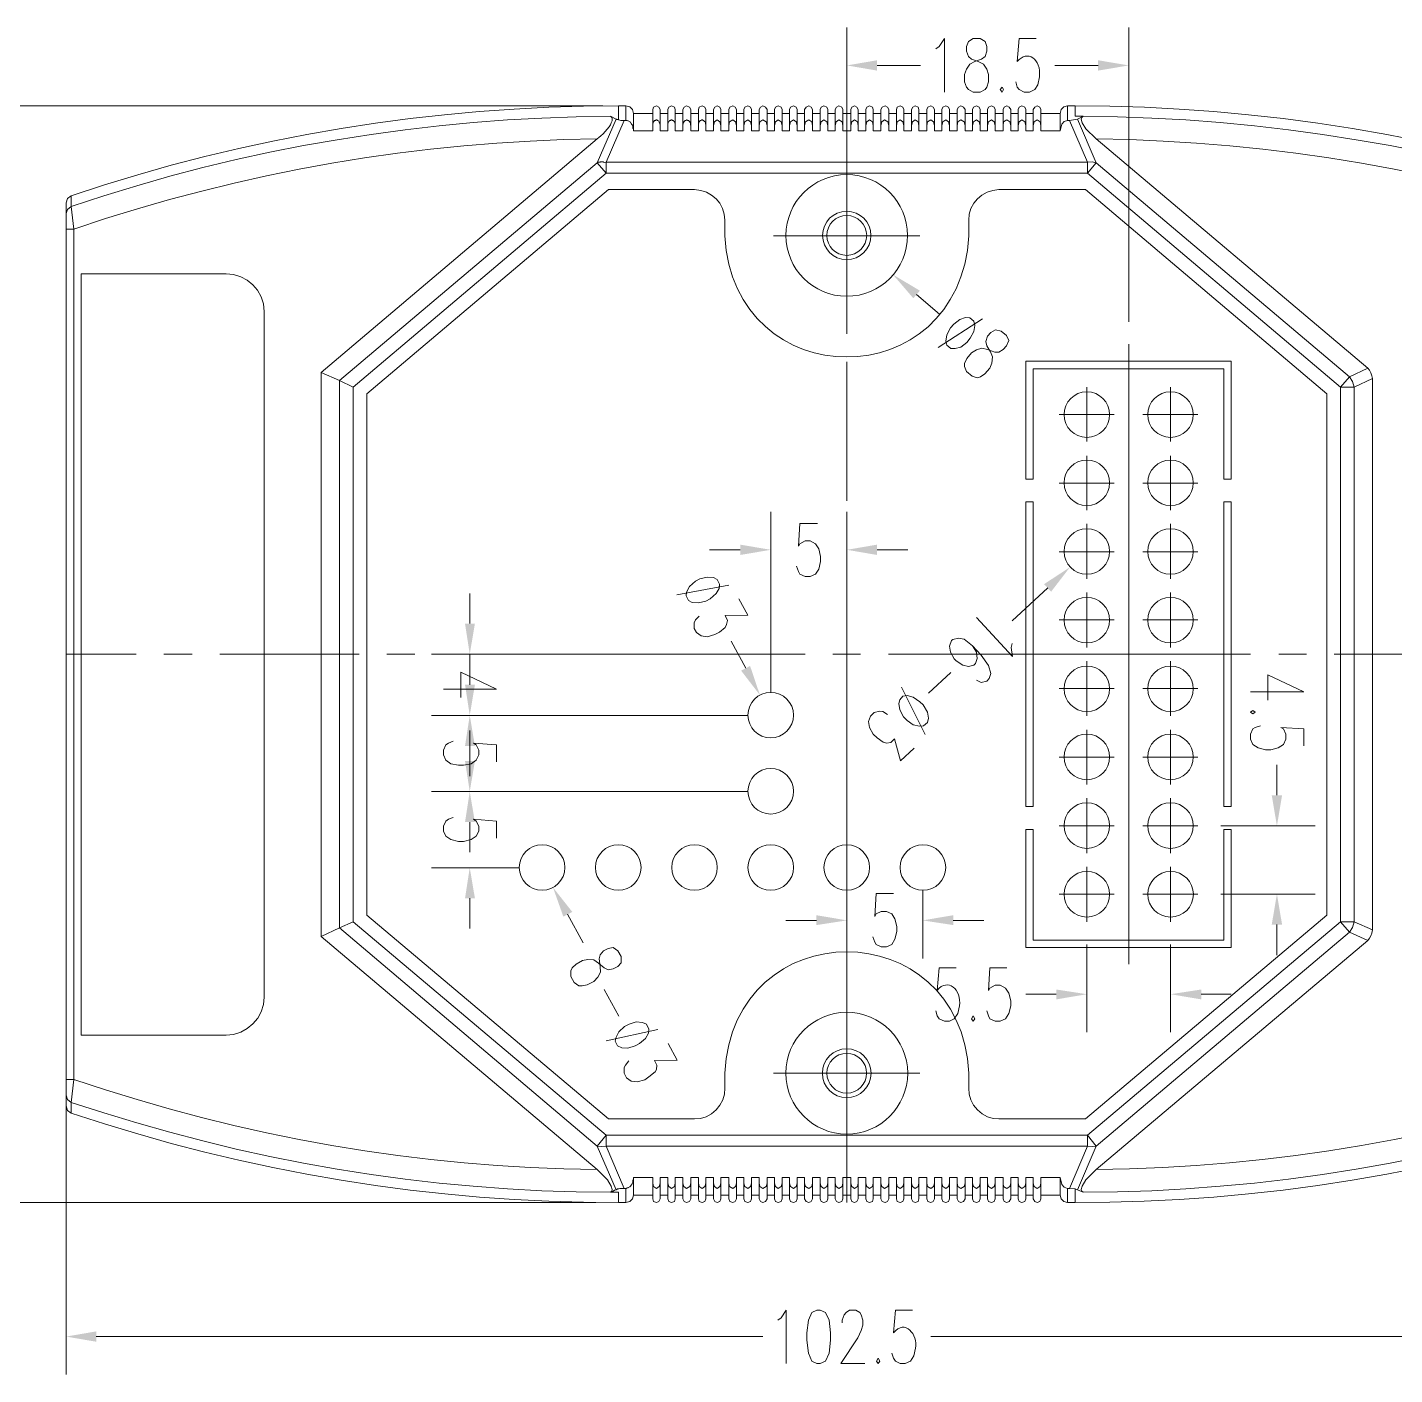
# Model space of a CAD drawing. Header units: millimetres. Extents: x -66 to 230, y -62 to 358.
# Drawn here: x 84.4 to 174.1, y 96.1 to 184.5 of the extents above; entities that cross this region are included whole.
import ezdxf

# ---------------------------------------------------------------- set-up
doc = ezdxf.new("R2010")
doc.units = ezdxf.units.MM

msp = doc.modelspace()

# ---------------------------------------------------------------- hatches: boundary and pattern name
h = msp.add_hatch(color=0)
h.dxf.hatch_style = 2
h.paths.add_polyline_path([(140.138, 182.324), (140.138, 181.645), (138.163, 181.985)])
h = msp.add_hatch(color=0)
h.dxf.hatch_style = 2
h.paths.add_polyline_path([(154.642, 182.324), (154.642, 181.645), (156.648, 181.985)])
h = msp.add_hatch(color=0)
h.dxf.hatch_style = 2
h.paths.add_polyline_path([(142.946, 167.202), (142.514, 166.708), (141.187, 168.252)])
h = msp.add_hatch(color=0)
h.dxf.hatch_style = 2
h.paths.add_polyline_path([(131.157, 150.537), (131.157, 149.858), (133.163, 150.198)])
h = msp.add_hatch(color=0)
h.dxf.hatch_style = 2
h.paths.add_polyline_path([(140.138, 150.537), (140.138, 149.858), (138.163, 150.198)])
h = msp.add_hatch(color=0)
h.dxf.hatch_style = 2
h.paths.add_polyline_path([(151.556, 147.451), (151.093, 147.945), (152.791, 149.056)])
h = msp.add_hatch(color=0)
h.dxf.hatch_style = 2
h.paths.add_polyline_path([(113.752, 145.353), (113.103, 145.353), (113.412, 143.347)])
h = msp.add_hatch(color=0)
h.dxf.hatch_style = 2
h.paths.add_polyline_path([(131.805, 142.575), (131.219, 142.267), (132.453, 140.662)])
h = msp.add_hatch(color=0)
h.dxf.hatch_style = 2
h.paths.add_polyline_path([(113.752, 141.341), (113.103, 141.341), (113.412, 139.335)])
h = msp.add_hatch(color=0)
h.dxf.hatch_style = 2
h.paths.add_polyline_path([(113.752, 137.329), (113.103, 137.329), (113.412, 139.335)])
h = msp.add_hatch(color=0)
h.dxf.hatch_style = 2
h.paths.add_polyline_path([(113.752, 136.341), (113.103, 136.341), (113.412, 134.335)])
h = msp.add_hatch(color=0)
h.dxf.hatch_style = 2
h.paths.add_polyline_path([(113.752, 132.329), (113.103, 132.329), (113.412, 134.335)])
h = msp.add_hatch(color=0)
h.dxf.hatch_style = 2
h.paths.add_polyline_path([(166.709, 134.088), (166.03, 134.088), (166.37, 132.082)])
h = msp.add_hatch(color=0)
h.dxf.hatch_style = 2
h.paths.add_polyline_path([(113.752, 127.33), (113.103, 127.33), (113.412, 129.336)])
h = msp.add_hatch(color=0)
h.dxf.hatch_style = 2
h.paths.add_polyline_path([(120.14, 126.435), (119.553, 126.126), (118.874, 128.04)])
h = msp.add_hatch(color=0)
h.dxf.hatch_style = 2
h.paths.add_polyline_path([(166.709, 125.602), (166.03, 125.602), (166.37, 127.608)])
h = msp.add_hatch(color=0)
h.dxf.hatch_style = 2
h.paths.add_polyline_path([(136.157, 126.219), (136.157, 125.571), (138.163, 125.879)])
h = msp.add_hatch(color=0)
h.dxf.hatch_style = 2
h.paths.add_polyline_path([(145.137, 126.219), (145.137, 125.571), (143.131, 125.879)])
h = msp.add_hatch(color=0)
h.dxf.hatch_style = 2
h.paths.add_polyline_path([(151.896, 121.343), (151.896, 120.695), (153.902, 121.034)])
h = msp.add_hatch(color=0)
h.dxf.hatch_style = 2
h.paths.add_polyline_path([(161.401, 121.343), (161.401, 120.695), (159.395, 121.034)])
h = msp.add_hatch(color=0)
h.dxf.hatch_style = 2
h.paths.add_polyline_path([(88.908, 98.907), (88.908, 98.228), (86.933, 98.567)])

# ---------------------------------------------------------------- linework, layer by layer
at = {"color": 0, "lineweight": 0}
for points in [[(138.163, 176.337), (138.163, 184.484)], [(156.648, 165.165), (156.648, 184.484)], [(143.995, 183.065), (144.211, 183.219), (144.551, 183.744), (144.551, 180.226)], [(150.569, 183.744), (149.458, 183.744), (149.334, 182.232), (149.456, 182.367), (149.584, 182.47), (149.716, 182.542), (149.85, 182.584), (149.983, 182.597), (150.113, 182.583), (150.239, 182.543), (150.357, 182.479), (150.466, 182.391), (150.563, 182.282), (150.647, 182.152), (150.715, 182.003), (150.765, 181.836), (150.795, 181.653), (150.802, 181.456), (150.785, 181.244), (150.692, 180.719), (150.476, 180.411), (150.137, 180.226), (149.797, 180.226), (149.458, 180.411), (149.334, 180.565), (149.242, 180.905)], [(140.138, 181.985), (142.977, 181.985)], [(154.642, 181.985), (151.803, 181.985)], [(122.146, 179.331), (77.613, 179.331)], [(123.164, 179.331), (120.881, 179.305), (118.599, 179.235), (116.318, 179.118), (114.041, 178.956), (111.767, 178.748), (109.498, 178.494), (107.234, 178.194), (104.977, 177.849), (102.727, 177.458), (100.486, 177.021), (98.255, 176.538), (96.034, 176.009), (93.824, 175.435), (91.627, 174.814), (89.443, 174.148), (87.273, 173.436)], [(122.639, 178.652), (120.389, 178.614), (118.14, 178.532), (115.892, 178.406), (113.647, 178.236), (111.407, 178.022), (109.171, 177.763), (106.94, 177.46), (104.716, 177.113), (102.5, 176.721), (100.292, 176.285), (98.094, 175.804), (95.905, 175.278), (93.728, 174.707), (91.563, 174.092), (89.411, 173.432), (87.273, 172.726)], [(122.639, 178.652), (122.67, 178.621), (122.701, 178.621), (122.732, 178.559), (122.763, 178.528), (122.763, 178.343), (122.701, 178.22), (122.649, 178.09), (122.558, 177.947), (122.439, 177.798), (122.302, 177.647), (122.157, 177.503), (122.014, 177.371), (121.884, 177.258), (121.775, 177.17)], [(123.01, 178.467), (122.639, 178.652)], [(123.164, 179.331), (123.164, 178.405)], [(123.164, 179.331), (123.658, 179.331)], [(123.658, 178.374), (123.658, 179.331)], [(124.152, 178.837), (124.09, 179.084), (123.905, 179.269), (123.658, 179.331)], [(124.152, 178.837), (125.417, 178.837)], [(124.152, 178.837), (124.152, 177.695)], [(125.911, 179.084), (125.818, 179.238), (125.664, 179.331), (125.479, 179.238), (125.417, 179.084)], [(125.417, 179.084), (125.417, 177.695)], [(125.911, 179.084), (125.911, 177.695)], [(125.911, 178.837), (126.405, 178.837)], [(126.898, 179.084), (126.837, 179.238), (126.651, 179.331), (126.466, 179.238), (126.405, 179.084)], [(126.405, 179.084), (126.405, 177.695)], [(126.898, 179.084), (126.898, 177.695)], [(126.898, 178.837), (127.392, 178.837)], [(127.917, 179.084), (127.824, 179.238), (127.639, 179.331), (127.485, 179.238), (127.392, 179.084)], [(127.392, 179.084), (127.392, 177.695)], [(127.917, 179.084), (127.917, 177.695)], [(127.917, 178.837), (128.41, 178.837)], [(128.904, 179.084), (128.843, 179.238), (128.657, 179.331), (128.472, 179.238), (128.41, 179.084)], [(128.41, 179.084), (128.41, 177.695)], [(128.904, 179.084), (128.904, 177.695)], [(128.904, 178.837), (129.398, 178.837)], [(129.892, 179.084), (129.83, 179.238), (129.645, 179.331), (129.491, 179.238), (129.398, 179.084)], [(129.398, 179.084), (129.398, 177.695)], [(129.892, 179.084), (129.892, 177.695)], [(129.892, 178.837), (130.416, 178.837)], [(130.91, 179.084), (130.818, 179.238), (130.663, 179.331), (130.478, 179.238), (130.416, 179.084)], [(130.416, 179.084), (130.416, 177.695)], [(130.91, 179.084), (130.91, 177.695)], [(130.91, 178.837), (131.404, 178.837)], [(131.898, 179.084), (131.836, 179.238), (131.651, 179.331), (131.466, 179.238), (131.404, 179.084)], [(131.404, 179.084), (131.404, 177.695)], [(131.898, 179.084), (131.898, 177.695)], [(131.898, 178.837), (132.392, 178.837)], [(132.916, 179.084), (132.824, 179.238), (132.638, 179.331), (132.484, 179.238), (132.392, 179.084)], [(132.392, 179.084), (132.392, 177.695)], [(132.916, 179.084), (132.916, 177.695)], [(132.916, 178.837), (133.41, 178.837)], [(133.904, 179.084), (133.842, 179.238), (133.657, 179.331), (133.472, 179.238), (133.41, 179.084)], [(133.41, 179.084), (133.41, 177.695)], [(133.904, 179.084), (133.904, 177.695)], [(133.904, 178.837), (134.398, 178.837)], [(134.891, 179.084), (134.83, 179.238), (134.644, 179.331), (134.459, 179.238), (134.398, 179.084)], [(134.398, 179.084), (134.398, 177.695)], [(134.891, 179.084), (134.891, 177.695)], [(134.891, 178.837), (135.385, 178.837)], [(135.91, 179.084), (135.817, 179.238), (135.663, 179.331), (135.478, 179.238), (135.385, 179.084)], [(135.385, 179.084), (135.385, 177.695)], [(135.91, 179.084), (135.91, 177.695)], [(135.91, 178.837), (136.403, 178.837)], [(136.897, 179.084), (136.836, 179.238), (136.65, 179.331), (136.465, 179.238), (136.403, 179.084)], [(136.403, 179.084), (136.403, 177.695)], [(136.897, 179.084), (136.897, 177.695)], [(136.897, 178.837), (137.391, 178.837)], [(137.885, 179.084), (137.823, 179.238), (137.638, 179.331), (137.484, 179.238), (137.391, 179.084)], [(137.391, 179.084), (137.391, 177.695)], [(137.885, 179.084), (137.885, 177.695)], [(137.885, 178.837), (138.409, 178.837)], [(138.163, 179.331), (138.163, 168.005)], [(138.903, 179.084), (138.811, 179.238), (138.656, 179.331), (138.471, 179.238), (138.409, 179.084)], [(138.409, 179.084), (138.409, 177.695)], [(138.903, 179.084), (138.903, 177.695)], [(138.903, 178.837), (139.397, 178.837)], [(139.891, 179.084), (139.829, 179.238), (139.644, 179.331), (139.459, 179.238), (139.397, 179.084)], [(139.397, 179.084), (139.397, 177.695)], [(139.891, 179.084), (139.891, 177.695)], [(139.891, 178.837), (140.385, 178.837)], [(140.909, 179.084), (140.817, 179.238), (140.662, 179.331), (140.477, 179.238), (140.385, 179.084)], [(140.385, 179.084), (140.385, 177.695)], [(140.909, 179.084), (140.909, 177.695)], [(140.909, 178.837), (141.403, 178.837)], [(141.897, 179.084), (141.835, 179.238), (141.65, 179.331), (141.465, 179.238), (141.403, 179.084)], [(141.403, 179.084), (141.403, 177.695)], [(141.897, 179.084), (141.897, 177.695)], [(141.897, 178.837), (142.391, 178.837)], [(142.884, 179.084), (142.823, 179.238), (142.637, 179.331), (142.483, 179.238), (142.391, 179.084)], [(142.391, 179.084), (142.391, 177.695)], [(142.884, 179.084), (142.884, 177.695)], [(142.884, 178.837), (143.409, 178.837)], [(143.903, 179.084), (143.81, 179.238), (143.656, 179.331), (143.471, 179.238), (143.409, 179.084)], [(143.409, 179.084), (143.409, 177.695)], [(143.903, 179.084), (143.903, 177.695)], [(143.903, 178.837), (144.396, 178.837)], [(144.89, 179.084), (144.829, 179.238), (144.643, 179.331), (144.458, 179.238), (144.396, 179.084)], [(144.396, 179.084), (144.396, 177.695)], [(144.89, 179.084), (144.89, 177.695)], [(144.89, 178.837), (145.384, 178.837)], [(145.909, 179.084), (145.816, 179.238), (145.631, 179.331), (145.477, 179.238), (145.384, 179.084)], [(145.384, 179.084), (145.384, 177.695)], [(145.909, 179.084), (145.909, 177.695)], [(145.909, 178.837), (146.402, 178.837)], [(146.896, 179.084), (146.835, 179.238), (146.649, 179.331), (146.464, 179.238), (146.402, 179.084)], [(146.402, 179.084), (146.402, 177.695)], [(146.896, 179.084), (146.896, 177.695)], [(146.896, 178.837), (147.39, 178.837)], [(147.884, 179.084), (147.822, 179.238), (147.637, 179.331), (147.452, 179.238), (147.39, 179.084)], [(147.39, 179.084), (147.39, 177.695)], [(147.884, 179.084), (147.884, 177.695)], [(147.884, 178.837), (148.408, 178.837)], [(148.902, 179.084), (148.81, 179.238), (148.655, 179.331), (148.47, 179.238), (148.408, 179.084)], [(148.408, 179.084), (148.408, 177.695)], [(148.902, 179.084), (148.902, 177.695)], [(148.902, 178.837), (149.396, 178.837)], [(149.89, 179.084), (149.828, 179.238), (149.643, 179.331), (149.458, 179.238), (149.396, 179.084)], [(149.396, 179.084), (149.396, 177.695)], [(149.89, 179.084), (149.89, 177.695)], [(149.89, 178.837), (150.384, 178.837)], [(150.877, 179.084), (150.816, 179.238), (150.63, 179.331), (150.476, 179.238), (150.384, 179.084)], [(150.384, 179.084), (150.384, 177.695)], [(150.877, 179.084), (150.877, 177.695)], [(150.877, 178.837), (152.143, 178.837)], [(152.636, 179.331), (152.389, 179.269), (152.204, 179.084), (152.143, 178.837)], [(152.143, 177.695), (152.143, 178.837)], [(152.636, 179.331), (152.636, 178.374)], [(152.636, 179.331), (153.13, 179.331)], [(153.655, 178.652), (153.284, 178.467), (152.76, 178.374)], [(153.13, 179.331), (153.13, 178.652)], [(189.021, 173.436), (186.86, 174.149), (184.681, 174.815), (182.485, 175.435), (180.276, 176.01), (178.052, 176.539), (175.818, 177.021), (173.572, 177.458), (171.318, 177.849), (169.056, 178.195), (166.788, 178.494), (164.515, 178.748), (162.239, 178.956), (159.961, 179.118), (157.683, 179.235), (155.405, 179.305), (153.13, 179.331)], [(153.655, 178.652), (153.13, 178.652)], [(154.519, 177.17), (153.84, 177.818), (153.593, 178.22), (153.531, 178.467), (153.562, 178.559), (153.655, 178.652)], [(189.021, 172.726), (186.883, 173.432), (184.731, 174.092), (182.566, 174.707), (180.389, 175.278), (178.201, 175.804), (176.002, 176.285), (173.794, 176.721), (171.578, 177.113), (169.354, 177.46), (167.124, 177.763), (164.888, 178.022), (162.647, 178.236), (160.402, 178.406), (158.155, 178.532), (155.905, 178.614), (153.655, 178.652)], [(121.775, 175.596), (123.01, 178.467)], [(122.362, 175.627), (123.534, 178.374)], [(123.01, 178.467), (123.041, 178.467), (123.072, 178.436), (123.133, 178.436), (123.164, 178.405)], [(123.164, 178.405), (123.263, 178.391), (123.33, 178.379), (123.407, 178.372), (123.534, 178.374)], [(123.534, 178.374), (123.658, 178.374)], [(124.152, 177.695), (124.152, 177.818), (124.121, 177.849), (124.121, 177.911), (124.115, 177.988), (124.08, 178.057), (124.035, 178.122), (123.997, 178.189), (123.967, 178.22), (123.936, 178.281), (123.812, 178.343), (123.781, 178.343), (123.75, 178.374), (123.658, 178.374)], [(124.152, 177.695), (125.417, 177.695)], [(125.911, 178.034), (125.911, 178.127), (125.88, 178.158), (125.88, 178.189), (125.848, 178.272), (125.787, 178.343), (125.756, 178.374), (125.726, 178.374), (125.695, 178.405), (125.633, 178.405), (125.602, 178.374), (125.54, 178.374), (125.51, 178.343), (125.51, 178.312), (125.479, 178.312), (125.479, 178.281), (125.448, 178.251), (125.448, 178.22), (125.417, 178.189), (125.417, 178.034)], [(125.911, 177.695), (126.405, 177.695)], [(126.898, 178.034), (126.898, 178.158), (126.867, 178.189), (126.867, 178.251), (126.837, 178.281), (126.837, 178.312), (126.806, 178.312), (126.775, 178.343), (126.775, 178.374), (126.713, 178.374), (126.682, 178.405), (126.621, 178.405), (126.59, 178.374), (126.528, 178.374), (126.528, 178.343), (126.497, 178.312), (126.466, 178.312), (126.466, 178.281), (126.435, 178.251), (126.435, 178.189), (126.405, 178.158), (126.405, 178.034)], [(126.898, 177.695), (127.392, 177.695)], [(127.917, 178.034), (127.917, 178.065), (127.886, 178.096), (127.886, 178.22), (127.855, 178.251), (127.855, 178.281), (127.762, 178.374), (127.701, 178.374), (127.67, 178.405), (127.639, 178.405), (127.608, 178.374), (127.546, 178.374), (127.454, 178.281), (127.454, 178.251), (127.423, 178.22), (127.423, 178.127), (127.392, 178.096), (127.392, 178.034)], [(127.917, 177.695), (128.41, 177.695)], [(128.904, 178.034), (128.904, 178.127), (128.873, 178.158), (128.873, 178.251), (128.843, 178.281), (128.843, 178.312), (128.812, 178.312), (128.781, 178.343), (128.75, 178.374), (128.719, 178.374), (128.688, 178.405), (128.627, 178.405), (128.596, 178.374), (128.534, 178.374), (128.503, 178.343), (128.503, 178.312), (128.472, 178.312), (128.472, 178.281), (128.441, 178.251), (128.441, 178.22), (128.41, 178.189), (128.41, 178.034)], [(128.904, 177.695), (129.398, 177.695)], [(129.892, 178.034), (129.83, 178.281), (129.645, 178.405), (129.46, 178.281), (129.398, 178.034)], [(129.892, 177.695), (130.416, 177.695)], [(130.91, 178.034), (130.849, 178.281), (130.663, 178.405), (130.447, 178.281), (130.416, 178.034)], [(130.91, 177.695), (131.404, 177.695)], [(131.898, 178.034), (131.836, 178.281), (131.651, 178.405), (131.466, 178.281), (131.404, 178.034)], [(131.898, 177.695), (132.392, 177.695)], [(132.916, 178.034), (132.854, 178.281), (132.638, 178.405), (132.453, 178.281), (132.392, 178.034)], [(132.916, 177.695), (133.41, 177.695)], [(133.904, 178.034), (133.842, 178.281), (133.657, 178.405), (133.472, 178.281), (133.41, 178.034)], [(133.904, 177.695), (134.398, 177.695)], [(134.891, 178.034), (134.83, 178.281), (134.644, 178.405), (134.459, 178.281), (134.398, 178.034)], [(134.891, 177.695), (135.385, 177.695)], [(135.91, 178.034), (135.848, 178.281), (135.663, 178.405), (135.447, 178.281), (135.385, 178.034)], [(135.91, 177.695), (136.403, 177.695)], [(136.897, 178.034), (136.836, 178.281), (136.65, 178.405), (136.465, 178.281), (136.403, 178.034)], [(136.897, 177.695), (137.391, 177.695)], [(137.885, 178.034), (137.854, 178.281), (137.638, 178.405), (137.453, 178.281), (137.391, 178.034)], [(137.885, 177.695), (138.409, 177.695)], [(138.903, 178.034), (138.842, 178.281), (138.656, 178.405), (138.471, 178.281), (138.409, 178.034)], [(138.903, 177.695), (139.397, 177.695)], [(139.891, 178.034), (139.829, 178.281), (139.644, 178.405), (139.459, 178.281), (139.397, 178.034)], [(139.891, 177.695), (140.385, 177.695)], [(140.909, 178.034), (140.847, 178.281), (140.631, 178.405), (140.446, 178.281), (140.385, 178.034)], [(140.909, 177.695), (141.403, 177.695)], [(141.897, 178.034), (141.835, 178.281), (141.65, 178.405), (141.465, 178.281), (141.403, 178.034)], [(141.897, 177.695), (142.391, 177.695)], [(142.884, 178.034), (142.823, 178.281), (142.637, 178.405), (142.452, 178.281), (142.391, 178.034)], [(142.884, 177.695), (143.409, 177.695)], [(143.903, 178.034), (143.841, 178.281), (143.656, 178.405), (143.44, 178.281), (143.409, 178.034)], [(143.903, 177.695), (144.396, 177.695)], [(144.89, 178.034), (144.829, 178.281), (144.643, 178.405), (144.458, 178.281), (144.396, 178.034)], [(144.89, 177.695), (145.384, 177.695)], [(145.909, 178.034), (145.847, 178.281), (145.631, 178.405), (145.446, 178.281), (145.384, 178.034)], [(145.909, 177.695), (146.402, 177.695)], [(146.896, 178.034), (146.835, 178.281), (146.649, 178.405), (146.464, 178.281), (146.402, 178.034)], [(146.896, 177.695), (147.39, 177.695)], [(147.884, 178.034), (147.822, 178.281), (147.637, 178.405), (147.452, 178.281), (147.39, 178.034)], [(147.884, 177.695), (148.408, 177.695)], [(148.902, 178.034), (148.84, 178.281), (148.655, 178.405), (148.439, 178.281), (148.408, 178.034)], [(148.902, 177.695), (149.396, 177.695)], [(149.89, 178.034), (149.828, 178.281), (149.643, 178.405), (149.458, 178.281), (149.396, 178.034)], [(149.89, 177.695), (150.384, 177.695)], [(150.877, 178.034), (150.846, 178.281), (150.63, 178.405), (150.445, 178.281), (150.384, 178.034)], [(150.877, 177.695), (152.143, 177.695)], [(152.636, 178.374), (152.42, 178.312), (152.266, 178.127), (152.143, 177.695)], [(152.636, 178.374), (152.76, 178.374)], [(152.76, 178.374), (153.933, 175.627)], [(153.284, 178.467), (154.519, 175.596)], [(121.775, 177.17), (119.574, 177.118), (117.381, 177.024), (115.194, 176.887), (113.014, 176.707), (110.842, 176.485), (108.676, 176.221), (106.518, 175.914), (104.367, 175.565), (102.224, 175.173), (100.088, 174.739), (97.959, 174.263), (95.837, 173.744), (93.724, 173.183), (91.617, 172.579), (89.518, 171.933), (87.427, 171.245)], [(103.66, 161.832), (121.775, 177.17)], [(172.326, 162.11), (154.519, 177.17)], [(188.867, 171.245), (186.776, 171.933), (184.677, 172.579), (182.571, 173.183), (180.457, 173.744), (178.335, 174.263), (176.207, 174.739), (174.071, 175.173), (171.927, 175.565), (169.776, 175.914), (167.618, 176.221), (165.453, 176.485), (163.28, 176.707), (161.101, 176.887), (158.914, 177.024), (156.72, 177.118), (154.519, 177.17)], [(121.775, 175.596), (104.864, 161.308)], [(122.362, 175.627), (122.27, 175.625), (122.218, 175.628), (122.192, 175.634), (122.165, 175.651), (122.138, 175.658), (122.084, 175.661), (121.991, 175.658), (121.961, 175.627), (121.837, 175.627), (121.806, 175.596), (121.775, 175.596)], [(121.775, 175.596), (122.362, 174.918)], [(122.362, 174.918), (122.362, 175.627)], [(153.933, 175.627), (122.362, 175.627)], [(138.163, 166.03), (138.163, 175.627)], [(154.519, 175.596), (154.241, 175.658), (153.933, 175.627)], [(153.933, 175.627), (153.933, 174.918)], [(153.933, 174.918), (154.519, 175.596)], [(171.122, 161.555), (154.519, 175.596)], [(122.362, 174.918), (105.759, 160.876)], [(153.933, 174.918), (122.362, 174.918)], [(170.536, 160.876), (153.933, 174.918)], [(87.273, 173.436), (87.026, 173.251), (86.933, 172.973)], [(87.273, 172.726), (87.273, 173.436)], [(122.516, 173.837), (106.653, 160.444)], [(122.516, 173.837), (128.164, 173.837)], [(130.139, 171.831), (130.109, 172.227), (129.999, 172.597), (129.818, 172.935), (129.575, 173.23), (129.279, 173.477), (128.939, 173.665), (128.564, 173.788), (128.164, 173.837)], [(148.131, 173.837), (147.73, 173.788), (147.356, 173.665), (147.016, 173.477), (146.72, 173.23), (146.477, 172.935), (146.296, 172.597), (146.186, 172.227), (146.156, 171.831)], [(148.131, 173.837), (153.809, 173.837)], [(169.641, 160.444), (153.809, 173.837)], [(86.933, 113.72), (86.933, 172.973)], [(86.933, 172.263), (87.026, 172.541), (87.273, 172.726)], [(87.427, 171.245), (87.273, 172.726)], [(130.139, 171.831), (130.139, 170.813)], [(146.156, 170.813), (146.156, 171.831)], [(86.933, 171.245), (87.427, 171.245)], [(87.427, 115.448), (87.427, 171.245)], [(130.139, 170.813), (130.235, 169.849), (130.41, 168.947), (130.658, 168.108), (130.973, 167.33), (131.351, 166.615), (131.786, 165.962), (132.274, 165.371), (132.808, 164.842), (133.384, 164.376), (133.997, 163.971), (134.641, 163.629), (135.311, 163.349), (136.001, 163.131), (136.708, 162.976), (137.425, 162.882), (138.147, 162.851), (138.869, 162.882), (139.586, 162.975), (140.292, 163.131), (140.983, 163.348), (141.653, 163.628), (142.297, 163.97), (142.909, 164.374), (143.485, 164.841), (144.02, 165.369), (144.507, 165.96), (144.943, 166.614), (145.321, 167.329), (145.636, 168.107), (145.884, 168.946), (146.059, 169.849), (146.156, 170.813)], [(142.946, 170.813), (133.348, 170.813)], [(87.921, 168.313), (87.921, 118.349)], [(97.426, 168.313), (87.921, 168.313)], [(99.926, 165.844), (99.877, 166.343), (99.73, 166.808), (99.497, 167.227), (99.188, 167.593), (98.815, 167.894), (98.389, 168.121), (97.922, 168.264), (97.426, 168.313)], [(144.242, 165.659), (142.73, 166.955)], [(138.163, 166.184), (138.163, 164.363)], [(99.926, 120.849), (99.926, 165.844)], [(147.051, 165.351), (144.15, 163.468)], [(156.648, 123.009), (156.648, 163.684)], [(138.163, 162.542), (138.163, 153.407)], [(149.89, 162.573), (149.89, 154.827)], [(163.376, 162.573), (149.89, 162.573)], [(163.376, 154.827), (163.376, 162.573)], [(103.66, 161.832), (103.66, 124.83)], [(103.66, 161.832), (104.864, 161.308)], [(150.384, 154.827), (150.384, 162.079)], [(150.384, 162.079), (162.882, 162.079)], [(162.882, 162.079), (162.882, 154.827)], [(171.122, 161.555), (170.536, 160.876)], [(171.122, 161.555), (172.326, 162.11)], [(171.431, 160.876), (171.338, 161.246), (171.122, 161.555)], [(172.634, 161.431), (172.603, 161.616), (172.542, 161.802), (172.449, 161.987), (172.326, 162.11)], [(104.864, 161.308), (104.864, 125.386)], [(104.864, 161.308), (105.759, 160.876)], [(105.759, 160.876), (105.759, 125.787)], [(153.902, 157.296), (153.902, 160.876)], [(159.395, 157.296), (159.395, 160.876)], [(170.536, 125.787), (170.536, 160.876)], [(170.536, 160.876), (171.431, 160.876)], [(171.431, 160.876), (172.634, 161.431)], [(171.431, 125.787), (171.431, 160.876)], [(172.634, 125.262), (172.634, 161.431)], [(106.653, 160.444), (106.653, 126.219)], [(169.641, 126.219), (169.641, 160.444)], [(155.692, 159.086), (152.081, 159.086)], [(161.185, 159.086), (157.574, 159.086)], [(153.902, 152.79), (153.902, 156.37)], [(159.395, 152.79), (159.395, 156.37)], [(149.89, 154.827), (150.384, 154.827)], [(155.692, 154.58), (152.081, 154.58)], [(161.185, 154.58), (157.574, 154.58)], [(162.882, 154.827), (163.376, 154.827)], [(133.163, 140.847), (133.163, 152.698)], [(138.163, 144.828), (138.163, 152.698)], [(149.89, 153.346), (149.89, 133.348)], [(150.384, 153.346), (149.89, 153.346)], [(150.384, 133.348), (150.384, 153.346)], [(162.882, 153.346), (162.882, 133.348)], [(163.376, 153.346), (162.882, 153.346)], [(163.376, 133.348), (163.376, 153.346)], [(136.218, 151.926), (135.076, 151.926), (134.984, 150.445), (135.076, 150.599), (135.416, 150.784), (135.755, 150.784), (136.095, 150.599), (136.311, 150.26), (136.434, 149.766), (136.434, 149.426), (136.311, 148.933), (136.095, 148.593), (135.755, 148.439), (135.416, 148.439), (135.076, 148.593), (134.984, 148.778), (134.86, 149.118)], [(153.902, 148.284), (153.902, 151.895)], [(159.395, 148.284), (159.395, 151.895)], [(138.163, 151.556), (138.163, 149.735)], [(131.157, 150.198), (129.151, 150.198)], [(140.138, 150.198), (142.144, 150.198)], [(155.692, 150.074), (152.081, 150.074)], [(161.185, 150.074), (157.574, 150.074)], [(113.412, 145.353), (113.412, 147.328)], [(130.416, 147.883), (126.991, 147.235)], [(138.163, 147.914), (138.163, 138.779)], [(138.163, 111.066), (138.163, 147.575)], [(148.995, 145.538), (151.34, 147.698)], [(153.902, 143.779), (153.902, 147.39)], [(159.395, 143.779), (159.395, 147.39)], [(131.065, 146.988), (131.651, 145.908), (130.17, 145.877), (130.324, 145.569), (130.262, 145.291), (130.17, 145.106), (129.799, 144.797), (129.491, 144.643), (128.997, 144.489), (128.596, 144.55), (128.287, 144.766), (128.133, 145.044), (128.133, 145.414), (128.225, 145.6), (128.472, 145.846)], [(148.995, 144.057), (148.933, 143.779), (149.026, 143.192), (146.649, 145.754)], [(155.692, 145.6), (152.081, 145.6)], [(161.185, 145.6), (157.574, 145.6)], [(130.571, 144.211), (131.527, 142.421)], [(146.649, 141.649), (146.958, 141.495), (147.328, 141.588), (147.483, 141.742), (147.606, 142.081), (147.452, 142.606), (146.958, 143.285), (146.402, 143.902), (145.847, 144.334), (145.477, 144.396), (145.106, 144.303), (145.014, 144.242), (144.89, 143.871), (144.952, 143.47), (145.199, 143.038), (145.322, 142.915), (145.754, 142.637), (146.125, 142.544), (146.495, 142.637), (146.588, 142.73), (146.711, 143.069), (146.649, 143.47), (146.402, 143.902)], [(86.933, 143.347), (91.532, 143.347)], [(93.352, 143.347), (95.204, 143.347)], [(97.025, 143.347), (106.16, 143.347)], [(107.981, 143.347), (109.801, 143.347)], [(128.009, 143.347), (110.912, 143.347)], [(111.653, 143.347), (120.788, 143.347)], [(113.412, 141.341), (113.412, 143.347)], [(122.609, 143.347), (124.429, 143.347)], [(126.281, 143.347), (135.416, 143.347)], [(137.237, 143.347), (139.058, 143.347)], [(140.878, 143.347), (150.044, 143.347)], [(164.148, 143.347), (149.149, 143.347)], [(151.865, 143.347), (153.686, 143.347)], [(153.902, 139.304), (153.902, 142.884)], [(155.506, 143.347), (164.641, 143.347)], [(159.395, 139.304), (159.395, 142.884)], [(166.493, 143.347), (168.314, 143.347)], [(170.135, 143.347), (179.269, 143.347)], [(115.171, 141.063), (112.826, 142.174), (112.826, 140.508)], [(144.983, 142.143), (143.502, 140.785)], [(168.129, 140.878), (165.783, 141.989), (165.783, 140.322)], [(115.171, 141.063), (111.684, 141.063)], [(143.285, 138.069), (141.742, 141.186)], [(155.692, 141.094), (152.081, 141.094)], [(161.185, 141.094), (157.574, 141.094)], [(168.129, 140.878), (164.641, 140.878)], [(131.651, 139.335), (110.912, 139.335)], [(114.646, 139.335), (110.912, 139.335)], [(142.576, 137.175), (141.681, 136.341), (141.28, 137.792), (141.033, 137.545), (140.755, 137.514), (140.539, 137.576), (140.138, 137.853), (139.891, 138.1), (139.644, 138.532), (139.582, 138.934), (139.706, 139.273), (139.953, 139.52), (140.323, 139.613), (140.508, 139.582), (140.817, 139.397)], [(113.412, 136.341), (113.412, 138.347)], [(153.902, 134.798), (153.902, 138.378)], [(159.395, 134.798), (159.395, 138.378)], [(168.129, 137.329), (168.129, 138.44), (166.616, 138.532), (166.802, 138.44), (166.956, 138.1), (166.956, 137.761), (166.802, 137.421), (166.462, 137.205), (165.968, 137.082), (165.629, 137.082), (165.135, 137.205), (164.796, 137.421), (164.641, 137.761), (164.641, 138.1), (164.796, 138.44), (164.95, 138.532), (165.289, 138.656)], [(115.171, 136.28), (115.171, 137.391), (113.659, 137.514), (113.844, 137.391), (113.998, 137.051), (113.998, 136.742), (113.844, 136.403), (113.505, 136.156), (113.011, 136.064), (112.671, 136.064), (112.178, 136.156), (111.838, 136.403), (111.684, 136.742), (111.684, 137.051), (111.838, 137.391), (112.023, 137.514), (112.332, 137.637)], [(113.412, 137.329), (113.412, 135.354)], [(138.163, 136.928), (138.163, 135.107)], [(155.692, 136.588), (152.081, 136.588)], [(161.185, 136.588), (157.574, 136.588)], [(166.37, 134.088), (166.37, 136.094)], [(131.651, 134.335), (110.912, 134.335)], [(114.924, 134.335), (115.912, 134.335)], [(153.902, 130.293), (153.902, 133.903)], [(159.395, 130.293), (159.395, 133.903)], [(138.163, 133.286), (138.163, 124.151)], [(149.89, 133.348), (150.384, 133.348)], [(162.882, 133.348), (163.376, 133.348)], [(115.171, 131.28), (115.171, 132.391), (113.659, 132.515), (113.844, 132.391), (113.998, 132.052), (113.998, 131.743), (113.844, 131.404), (113.505, 131.187), (113.011, 131.064), (112.671, 131.064), (112.178, 131.187), (111.838, 131.404), (111.684, 131.743), (111.684, 132.052), (111.838, 132.391), (112.023, 132.515), (112.332, 132.638)], [(113.412, 132.329), (113.412, 130.354)], [(155.692, 132.082), (152.081, 132.082)], [(161.185, 132.082), (157.574, 132.082)], [(162.697, 132.082), (168.869, 132.082)], [(149.89, 131.836), (149.89, 124.089)], [(150.384, 131.836), (149.89, 131.836)], [(150.384, 124.583), (150.384, 131.836)], [(162.882, 131.836), (162.882, 124.583)], [(163.376, 131.836), (162.882, 131.836)], [(163.376, 124.089), (163.376, 131.836)], [(116.652, 129.336), (110.912, 129.336)], [(153.902, 125.787), (153.902, 129.398)], [(159.395, 125.787), (159.395, 129.398)], [(138.163, 127.854), (138.163, 123.38)], [(141.218, 127.638), (140.076, 127.638), (139.983, 126.126), (140.076, 126.311), (140.415, 126.466), (140.755, 126.466), (141.094, 126.311), (141.31, 125.972), (141.434, 125.478), (141.434, 125.139), (141.31, 124.645), (141.094, 124.305), (140.755, 124.151), (140.415, 124.151), (140.076, 124.305), (139.983, 124.46), (139.86, 124.799)], [(143.131, 127.854), (143.131, 123.38)], [(155.692, 127.608), (152.081, 127.608)], [(161.185, 127.608), (157.574, 127.608)], [(162.697, 127.608), (168.869, 127.608)], [(113.412, 127.33), (113.412, 125.355)], [(104.864, 125.386), (105.759, 125.787)], [(105.759, 125.787), (122.362, 111.776)], [(106.653, 126.219), (122.516, 112.856)], [(120.85, 124.398), (119.831, 126.281)], [(136.157, 125.879), (134.151, 125.879)], [(145.137, 125.879), (147.143, 125.879)], [(153.809, 112.856), (169.641, 126.219)], [(153.933, 111.776), (170.536, 125.787)], [(166.37, 125.602), (166.37, 123.596)], [(171.431, 125.787), (170.536, 125.787)], [(170.536, 125.787), (171.122, 125.108)], [(171.122, 125.108), (171.338, 125.416), (171.431, 125.787)], [(171.431, 125.787), (172.634, 125.262)], [(103.66, 124.83), (104.864, 125.386)], [(103.66, 124.83), (121.775, 109.523)], [(104.864, 125.386), (121.775, 111.066)], [(154.519, 111.066), (171.122, 125.108)], [(171.122, 125.108), (172.326, 124.552)], [(172.326, 124.552), (172.449, 124.707), (172.542, 124.861), (172.603, 125.046), (172.634, 125.262)], [(146.156, 115.85), (146.061, 116.815), (145.889, 117.717), (145.643, 118.558), (145.328, 119.336), (144.951, 120.052), (144.516, 120.706), (144.029, 121.297), (143.494, 121.826), (142.917, 122.293), (142.304, 122.698), (141.659, 123.04), (140.988, 123.32), (140.296, 123.538), (139.589, 123.694), (138.871, 123.787), (138.147, 123.818), (137.424, 123.787), (136.706, 123.693), (135.998, 123.538), (135.306, 123.32), (134.635, 123.04), (133.99, 122.697), (133.377, 122.292), (132.8, 121.825), (132.266, 121.296), (131.778, 120.705), (131.343, 120.051), (130.966, 119.335), (130.652, 118.557), (130.406, 117.717), (130.233, 116.814), (130.139, 115.85)], [(149.89, 124.089), (163.376, 124.089)], [(162.882, 124.583), (150.384, 124.583)], [(153.902, 124.305), (153.902, 118.534)], [(172.326, 124.552), (154.519, 109.523)], [(159.395, 124.305), (159.395, 118.534)], [(138.163, 122.33), (138.163, 120.479)], [(145.322, 122.762), (144.211, 122.762), (144.088, 121.281), (144.216, 121.424), (144.349, 121.53), (144.484, 121.6), (144.62, 121.638), (144.754, 121.646), (144.883, 121.624), (145.008, 121.575), (145.124, 121.502), (145.231, 121.406), (145.326, 121.289), (145.407, 121.153), (145.473, 121), (145.521, 120.833), (145.549, 120.653), (145.556, 120.462), (145.538, 120.263), (145.446, 119.769), (145.199, 119.429), (144.89, 119.275), (144.551, 119.275), (144.211, 119.429), (144.088, 119.615), (143.995, 119.954)], [(148.655, 122.762), (147.544, 122.762), (147.452, 121.281), (147.544, 121.435), (147.884, 121.621), (148.223, 121.621), (148.563, 121.435), (148.779, 121.096), (148.902, 120.602), (148.902, 120.263), (148.779, 119.769), (148.563, 119.429), (148.223, 119.275), (147.884, 119.275), (147.544, 119.429), (147.452, 119.615), (147.328, 119.954)], [(122.238, 121.343), (123.195, 119.584)], [(97.426, 118.349), (97.919, 118.397), (98.386, 118.544), (98.813, 118.778), (99.188, 119.088), (99.499, 119.462), (99.734, 119.887), (99.881, 120.354), (99.926, 120.849)], [(151.896, 121.034), (149.89, 121.034)], [(161.401, 121.034), (163.376, 121.034)], [(125.756, 118.72), (122.362, 117.979)], [(138.163, 118.658), (138.163, 107.363)], [(87.921, 118.349), (97.426, 118.349)], [(126.435, 117.794), (127.022, 116.714), (125.54, 116.683), (125.695, 116.374), (125.664, 116.096), (125.571, 115.942), (125.17, 115.603), (124.892, 115.418), (124.399, 115.294), (123.997, 115.325), (123.689, 115.541), (123.534, 115.85), (123.534, 116.22), (123.627, 116.374), (123.843, 116.652)], [(130.139, 115.85), (130.139, 114.862)], [(142.946, 115.85), (133.348, 115.85)], [(146.156, 114.862), (146.156, 115.85)], [(86.933, 115.448), (87.427, 115.448)], [(87.273, 113.936), (87.427, 115.448)], [(87.427, 115.448), (89.504, 114.763), (91.594, 114.118), (93.697, 113.513), (95.811, 112.95), (97.935, 112.428), (100.07, 111.948), (102.214, 111.509), (104.366, 111.114), (106.525, 110.761), (108.691, 110.451), (110.862, 110.185), (113.039, 109.963), (115.219, 109.786), (117.402, 109.653), (119.588, 109.565), (121.775, 109.523)], [(128.164, 112.856), (128.55, 112.877), (128.921, 112.992), (129.265, 113.186), (129.569, 113.445), (129.821, 113.756), (130.008, 114.105), (130.118, 114.478), (130.139, 114.862)], [(146.156, 114.862), (146.176, 114.478), (146.286, 114.105), (146.473, 113.756), (146.725, 113.445), (147.029, 113.186), (147.373, 112.992), (147.744, 112.877), (148.131, 112.856)], [(154.519, 109.523), (156.706, 109.565), (158.892, 109.653), (161.075, 109.786), (163.256, 109.963), (165.432, 110.185), (167.604, 110.451), (169.769, 110.761), (171.929, 111.114), (174.08, 111.509), (176.224, 111.948), (178.359, 112.428), (180.484, 112.95), (182.598, 113.513), (184.7, 114.118), (186.79, 114.763), (188.867, 115.448)], [(86.933, 114.399), (87.026, 114.121), (87.273, 113.936)], [(86.933, 113.936), (86.933, 96.068)], [(87.273, 113.936), (89.413, 113.24), (91.567, 112.585), (93.732, 111.973), (95.91, 111.403), (98.098, 110.876), (100.296, 110.392), (102.504, 109.952), (104.719, 109.557), (106.942, 109.206), (109.171, 108.901), (111.407, 108.641), (113.647, 108.427), (115.891, 108.26), (118.138, 108.14), (120.388, 108.067), (122.639, 108.042)], [(87.273, 113.226), (87.273, 113.936)], [(153.655, 108.042), (155.906, 108.067), (158.156, 108.14), (160.403, 108.26), (162.648, 108.427), (164.888, 108.641), (167.123, 108.901), (169.352, 109.206), (171.575, 109.557), (173.791, 109.952), (175.998, 110.392), (178.196, 110.876), (180.384, 111.403), (182.562, 111.973), (184.728, 112.585), (186.881, 113.24), (189.021, 113.936)], [(86.933, 113.72), (87.026, 113.412), (87.273, 113.226)], [(87.273, 113.226), (89.444, 112.522), (91.629, 111.861), (93.827, 111.244), (96.037, 110.672), (98.258, 110.144), (100.49, 109.661), (102.731, 109.224), (104.98, 108.832), (107.237, 108.485), (109.5, 108.185), (111.768, 107.931), (114.042, 107.723), (116.319, 107.562), (118.599, 107.449), (120.881, 107.382), (123.164, 107.363)], [(153.13, 107.363), (155.398, 107.381), (157.671, 107.447), (159.947, 107.561), (162.225, 107.722), (164.502, 107.93), (166.778, 108.184), (169.049, 108.485), (171.315, 108.832), (173.573, 109.225), (175.822, 109.663), (178.06, 110.146), (180.286, 110.674), (182.496, 111.246), (184.69, 111.862), (186.866, 112.523), (189.021, 113.226)], [(128.164, 112.856), (122.516, 112.856)], [(153.809, 112.856), (148.131, 112.856)], [(122.362, 111.776), (121.775, 111.066)], [(122.362, 111.066), (122.362, 111.776)], [(122.362, 111.776), (153.933, 111.776)], [(153.933, 111.776), (153.933, 111.066)], [(154.519, 111.066), (153.933, 111.776)], [(123.01, 108.196), (121.775, 111.066)], [(121.775, 111.066), (122.053, 111.035), (122.362, 111.066)], [(122.362, 111.066), (153.933, 111.066)], [(123.534, 108.289), (122.362, 111.066)], [(153.933, 111.066), (152.76, 108.289)], [(154.519, 111.066), (153.284, 108.196)], [(153.933, 111.066), (154.241, 111.035), (154.519, 111.066)], [(121.775, 109.523), (122.454, 108.844), (122.701, 108.443), (122.763, 108.227), (122.732, 108.103), (122.639, 108.042)], [(153.655, 108.042), (153.562, 108.103), (153.531, 108.227), (153.593, 108.443), (153.84, 108.844), (154.519, 109.523)], [(123.658, 108.289), (123.689, 108.289), (123.72, 108.319), (123.812, 108.319), (123.812, 108.35), (123.914, 108.4), (123.966, 108.443), (124.002, 108.502), (124.059, 108.597), (124.09, 108.659), (124.121, 108.69), (124.121, 108.813), (124.152, 108.875), (124.152, 108.998)], [(125.417, 108.998), (124.152, 108.998)], [(124.152, 108.998), (124.152, 107.857)], [(125.417, 108.998), (125.417, 107.61)], [(125.911, 108.628), (125.849, 108.412), (125.664, 108.289), (125.479, 108.412), (125.417, 108.628)], [(125.911, 108.998), (125.911, 107.61)], [(126.405, 108.998), (125.911, 108.998)], [(126.405, 108.998), (126.405, 107.61)], [(126.898, 108.628), (126.837, 108.412), (126.651, 108.289), (126.466, 108.412), (126.405, 108.628)], [(126.898, 108.998), (126.898, 107.61)], [(127.392, 108.998), (126.898, 108.998)], [(127.392, 108.998), (127.392, 107.61)], [(127.917, 108.628), (127.855, 108.412), (127.639, 108.289), (127.454, 108.412), (127.392, 108.628)], [(127.917, 108.998), (127.917, 107.61)], [(128.41, 108.998), (127.917, 108.998)], [(128.41, 108.998), (128.41, 107.61)], [(128.904, 108.628), (128.843, 108.412), (128.657, 108.289), (128.472, 108.412), (128.41, 108.628)], [(128.904, 108.998), (128.904, 107.61)], [(129.398, 108.998), (128.904, 108.998)], [(129.398, 108.998), (129.398, 107.61)], [(129.892, 108.628), (129.83, 108.412), (129.645, 108.289), (129.46, 108.412), (129.398, 108.628)], [(129.892, 108.998), (129.892, 107.61)], [(130.416, 108.998), (129.892, 108.998)], [(130.416, 108.998), (130.416, 107.61)], [(130.91, 108.628), (130.849, 108.412), (130.663, 108.289), (130.447, 108.412), (130.416, 108.628)], [(130.91, 108.998), (130.91, 107.61)], [(131.404, 108.998), (130.91, 108.998)], [(131.404, 108.998), (131.404, 107.61)], [(131.898, 108.628), (131.836, 108.412), (131.651, 108.289), (131.466, 108.412), (131.404, 108.628)], [(131.898, 108.998), (131.898, 107.61)], [(132.392, 108.998), (131.898, 108.998)], [(132.392, 108.998), (132.392, 107.61)], [(132.916, 108.628), (132.854, 108.412), (132.638, 108.289), (132.453, 108.412), (132.392, 108.628)], [(132.916, 108.998), (132.916, 107.61)], [(133.41, 108.998), (132.916, 108.998)], [(133.41, 108.998), (133.41, 107.61)], [(133.904, 108.628), (133.842, 108.412), (133.657, 108.289), (133.472, 108.412), (133.41, 108.628)], [(133.904, 108.998), (133.904, 107.61)], [(134.398, 108.998), (133.904, 108.998)], [(134.398, 108.998), (134.398, 107.61)], [(134.891, 108.628), (134.83, 108.412), (134.644, 108.289), (134.459, 108.412), (134.398, 108.628)], [(134.891, 108.998), (134.891, 107.61)], [(135.385, 108.998), (134.891, 108.998)], [(135.385, 108.998), (135.385, 107.61)], [(135.91, 108.628), (135.848, 108.412), (135.663, 108.289), (135.447, 108.412), (135.385, 108.628)], [(135.91, 108.998), (135.91, 107.61)], [(136.403, 108.998), (135.91, 108.998)], [(136.403, 108.998), (136.403, 107.61)], [(136.897, 108.628), (136.836, 108.412), (136.65, 108.289), (136.465, 108.412), (136.403, 108.628)], [(136.897, 108.998), (136.897, 107.61)], [(137.391, 108.998), (136.897, 108.998)], [(137.391, 108.998), (137.391, 107.61)], [(137.885, 108.628), (137.854, 108.412), (137.638, 108.289), (137.453, 108.412), (137.391, 108.628)], [(137.885, 108.998), (137.885, 107.61)], [(138.409, 108.998), (137.885, 108.998)], [(138.409, 108.998), (138.409, 107.61)], [(138.903, 108.628), (138.842, 108.412), (138.656, 108.289), (138.471, 108.412), (138.409, 108.628)], [(138.903, 108.998), (138.903, 107.61)], [(139.397, 108.998), (138.903, 108.998)], [(139.397, 108.998), (139.397, 107.61)], [(139.891, 108.628), (139.829, 108.412), (139.644, 108.289), (139.459, 108.412), (139.397, 108.628)], [(139.891, 108.998), (139.891, 107.61)], [(140.385, 108.998), (139.891, 108.998)], [(140.385, 108.998), (140.385, 107.61)], [(140.909, 108.628), (140.847, 108.412), (140.631, 108.289), (140.446, 108.412), (140.385, 108.628)], [(140.909, 108.998), (140.909, 107.61)], [(141.403, 108.998), (140.909, 108.998)], [(141.403, 108.998), (141.403, 107.61)], [(141.897, 108.628), (141.835, 108.412), (141.65, 108.289), (141.465, 108.412), (141.403, 108.628)], [(141.897, 108.998), (141.897, 107.61)], [(142.391, 108.998), (141.897, 108.998)], [(142.391, 108.998), (142.391, 107.61)], [(142.884, 108.628), (142.823, 108.412), (142.637, 108.289), (142.452, 108.412), (142.391, 108.628)], [(142.884, 108.998), (142.884, 107.61)], [(143.409, 108.998), (142.884, 108.998)], [(143.409, 108.998), (143.409, 107.61)], [(143.903, 108.628), (143.841, 108.412), (143.656, 108.289), (143.44, 108.412), (143.409, 108.628)], [(143.903, 108.998), (143.903, 107.61)], [(144.396, 108.998), (143.903, 108.998)], [(144.396, 108.998), (144.396, 107.61)], [(144.89, 108.628), (144.829, 108.412), (144.643, 108.289), (144.458, 108.412), (144.396, 108.628)], [(144.89, 108.998), (144.89, 107.61)], [(145.384, 108.998), (144.89, 108.998)], [(145.384, 108.998), (145.384, 107.61)], [(145.909, 108.628), (145.847, 108.412), (145.631, 108.289), (145.446, 108.412), (145.384, 108.628)], [(145.909, 108.998), (145.909, 107.61)], [(146.402, 108.998), (145.909, 108.998)], [(146.402, 108.998), (146.402, 107.61)], [(146.896, 108.628), (146.835, 108.412), (146.649, 108.289), (146.464, 108.412), (146.402, 108.628)], [(146.896, 108.998), (146.896, 107.61)], [(147.39, 108.998), (146.896, 108.998)], [(147.39, 108.998), (147.39, 107.61)], [(147.884, 108.628), (147.822, 108.412), (147.637, 108.289), (147.452, 108.412), (147.39, 108.628)], [(147.884, 108.998), (147.884, 107.61)], [(148.408, 108.998), (147.884, 108.998)], [(148.408, 108.998), (148.408, 107.61)], [(148.902, 108.628), (148.84, 108.412), (148.655, 108.289), (148.439, 108.412), (148.408, 108.628)], [(148.902, 108.998), (148.902, 107.61)], [(149.396, 108.998), (148.902, 108.998)], [(149.396, 108.998), (149.396, 107.61)], [(149.89, 108.628), (149.828, 108.412), (149.643, 108.289), (149.458, 108.412), (149.396, 108.628)], [(149.89, 108.998), (149.89, 107.61)], [(150.384, 108.998), (149.89, 108.998)], [(150.384, 108.998), (150.384, 107.61)], [(150.877, 108.628), (150.846, 108.412), (150.63, 108.289), (150.445, 108.412), (150.384, 108.628)], [(150.877, 108.998), (150.877, 107.61)], [(152.143, 108.998), (150.877, 108.998)], [(152.143, 107.857), (152.143, 108.998)], [(152.143, 108.998), (152.266, 108.536), (152.42, 108.381), (152.636, 108.289)], [(122.639, 108.042), (122.825, 108.103), (122.917, 108.165), (123.01, 108.196)], [(122.639, 108.042), (123.164, 108.042)], [(123.534, 108.289), (123.257, 108.289), (123.195, 108.258), (123.102, 108.258), (123.072, 108.227), (123.041, 108.227), (123.01, 108.196)], [(123.164, 107.363), (123.164, 108.042)], [(123.658, 108.289), (123.534, 108.289)], [(123.658, 107.363), (123.658, 108.289)], [(123.658, 107.363), (123.905, 107.425), (124.09, 107.61), (124.152, 107.857)], [(125.417, 107.857), (124.152, 107.857)], [(126.405, 107.857), (125.911, 107.857)], [(127.392, 107.857), (126.898, 107.857)], [(128.41, 107.857), (127.917, 107.857)], [(129.398, 107.857), (128.904, 107.857)], [(130.416, 107.857), (129.892, 107.857)], [(131.404, 107.857), (130.91, 107.857)], [(132.392, 107.857), (131.898, 107.857)], [(133.41, 107.857), (132.916, 107.857)], [(134.398, 107.857), (133.904, 107.857)], [(135.385, 107.857), (134.891, 107.857)], [(136.403, 107.857), (135.91, 107.857)], [(137.391, 107.857), (136.897, 107.857)], [(138.409, 107.857), (137.885, 107.857)], [(139.397, 107.857), (138.903, 107.857)], [(140.385, 107.857), (139.891, 107.857)], [(141.403, 107.857), (140.909, 107.857)], [(142.391, 107.857), (141.897, 107.857)], [(143.409, 107.857), (142.884, 107.857)], [(144.396, 107.857), (143.903, 107.857)], [(145.384, 107.857), (144.89, 107.857)], [(146.402, 107.857), (145.909, 107.857)], [(147.39, 107.857), (146.896, 107.857)], [(148.408, 107.857), (147.884, 107.857)], [(149.396, 107.857), (148.902, 107.857)], [(150.384, 107.857), (149.89, 107.857)], [(152.143, 107.857), (150.877, 107.857)], [(152.143, 107.857), (152.204, 107.61), (152.389, 107.425), (152.636, 107.363)], [(152.636, 108.289), (152.636, 107.363)], [(152.76, 108.289), (152.636, 108.289)], [(153.13, 108.258), (152.76, 108.289)], [(153.13, 107.363), (153.13, 108.258)], [(153.284, 108.196), (153.13, 108.258)], [(153.284, 108.196), (153.655, 108.042)], [(121.683, 107.363), (77.613, 107.363)], [(123.658, 107.363), (123.164, 107.363)], [(125.417, 107.61), (125.479, 107.425), (125.664, 107.363), (125.818, 107.425), (125.911, 107.61)], [(126.405, 107.61), (126.466, 107.425), (126.651, 107.363), (126.837, 107.425), (126.898, 107.61)], [(127.392, 107.61), (127.485, 107.425), (127.639, 107.363), (127.824, 107.425), (127.917, 107.61)], [(128.41, 107.61), (128.472, 107.425), (128.657, 107.363), (128.843, 107.425), (128.904, 107.61)], [(129.398, 107.61), (129.491, 107.425), (129.645, 107.363), (129.83, 107.425), (129.892, 107.61)], [(130.416, 107.61), (130.478, 107.425), (130.663, 107.363), (130.818, 107.425), (130.91, 107.61)], [(131.404, 107.61), (131.466, 107.425), (131.651, 107.363), (131.836, 107.425), (131.898, 107.61)], [(132.392, 107.61), (132.484, 107.425), (132.638, 107.363), (132.824, 107.425), (132.916, 107.61)], [(133.41, 107.61), (133.472, 107.425), (133.657, 107.363), (133.842, 107.425), (133.904, 107.61)], [(134.398, 107.61), (134.459, 107.425), (134.644, 107.363), (134.83, 107.425), (134.891, 107.61)], [(135.385, 107.61), (135.478, 107.425), (135.663, 107.363), (135.817, 107.425), (135.91, 107.61)], [(136.403, 107.61), (136.465, 107.425), (136.65, 107.363), (136.836, 107.425), (136.897, 107.61)], [(137.391, 107.61), (137.484, 107.425), (137.638, 107.363), (137.823, 107.425), (137.885, 107.61)], [(138.409, 107.61), (138.471, 107.425), (138.656, 107.363), (138.811, 107.425), (138.903, 107.61)], [(139.397, 107.61), (139.459, 107.425), (139.644, 107.363), (139.829, 107.425), (139.891, 107.61)], [(140.385, 107.61), (140.477, 107.425), (140.662, 107.363), (140.817, 107.425), (140.909, 107.61)], [(141.403, 107.61), (141.465, 107.425), (141.65, 107.363), (141.835, 107.425), (141.897, 107.61)], [(142.391, 107.61), (142.483, 107.425), (142.637, 107.363), (142.823, 107.425), (142.884, 107.61)], [(143.409, 107.61), (143.471, 107.425), (143.656, 107.363), (143.81, 107.425), (143.903, 107.61)], [(144.396, 107.61), (144.458, 107.425), (144.643, 107.363), (144.829, 107.425), (144.89, 107.61)], [(145.384, 107.61), (145.477, 107.425), (145.631, 107.363), (145.816, 107.425), (145.909, 107.61)], [(146.402, 107.61), (146.464, 107.425), (146.649, 107.363), (146.835, 107.425), (146.896, 107.61)], [(147.39, 107.61), (147.452, 107.425), (147.637, 107.363), (147.822, 107.425), (147.884, 107.61)], [(148.408, 107.61), (148.47, 107.425), (148.655, 107.363), (148.81, 107.425), (148.902, 107.61)], [(149.396, 107.61), (149.458, 107.425), (149.643, 107.363), (149.828, 107.425), (149.89, 107.61)], [(150.384, 107.61), (150.476, 107.425), (150.63, 107.363), (150.816, 107.425), (150.877, 107.61)], [(153.13, 107.363), (152.636, 107.363)], [(133.626, 99.648), (133.842, 99.802), (134.182, 100.296), (134.182, 96.808)], [(137.854, 99.462), (137.854, 99.648), (137.977, 99.987), (138.101, 100.141), (138.317, 100.296), (138.749, 100.296), (138.996, 100.141), (139.088, 99.987), (139.212, 99.648), (139.212, 99.308), (139.088, 98.969), (138.872, 98.475), (137.761, 96.808), (139.335, 96.808)], [(142.452, 100.296), (141.341, 100.296), (141.218, 98.814), (141.361, 98.97), (141.505, 99.081), (141.647, 99.151), (141.786, 99.183), (141.921, 99.18), (142.05, 99.146), (142.171, 99.084), (142.283, 98.997), (142.384, 98.888), (142.474, 98.761), (142.549, 98.619), (142.61, 98.465), (142.654, 98.302), (142.679, 98.135), (142.684, 97.965), (142.668, 97.796), (142.545, 97.302), (142.329, 96.963), (141.989, 96.808), (141.65, 96.808), (141.341, 96.963), (141.218, 97.148), (141.094, 97.487)], [(88.908, 98.567), (132.638, 98.567)], [(187.386, 98.567), (143.656, 98.567)]]:
    msp.add_lwpolyline(points, dxfattribs=at)
for points in [[(146.433, 183.744), (146.125, 183.559), (146.001, 183.219), (146.001, 182.911), (146.125, 182.571), (146.341, 182.386), (146.773, 182.232), (147.112, 182.077), (147.328, 181.738), (147.452, 181.398), (147.452, 180.905), (147.328, 180.565), (147.236, 180.411), (146.896, 180.226), (146.433, 180.226), (146.125, 180.411), (146.001, 180.565), (145.878, 180.905), (145.878, 181.398), (146.001, 181.738), (146.217, 182.077), (146.557, 182.232), (146.989, 182.386), (147.236, 182.571), (147.328, 182.911), (147.328, 183.219), (147.236, 183.559), (146.896, 183.744)], [(148.347, 180.565), (148.223, 180.411), (148.347, 180.226), (148.439, 180.411)], [(146.217, 165.412), (145.94, 165.443), (145.569, 165.32), (145.168, 165.011), (144.952, 164.764), (144.705, 164.301), (144.643, 163.9), (144.705, 163.622), (144.983, 163.406), (145.261, 163.406), (145.631, 163.499), (146.032, 163.808), (146.248, 164.085), (146.495, 164.517), (146.557, 164.919), (146.495, 165.196)], [(148.285, 164.548), (147.915, 164.641), (147.606, 164.456), (147.39, 164.209), (147.267, 163.869), (147.328, 163.592), (147.575, 163.19), (147.699, 162.851), (147.668, 162.45), (147.544, 162.11), (147.205, 161.74), (146.927, 161.555), (146.711, 161.493), (146.372, 161.586), (146.001, 161.894), (145.878, 162.234), (145.878, 162.419), (146.032, 162.758), (146.341, 163.129), (146.649, 163.314), (147.02, 163.437), (147.39, 163.345), (147.853, 163.159), (148.131, 163.159), (148.408, 163.345), (148.624, 163.592), (148.779, 163.931), (148.624, 164.27)], [(129.645, 148.254), (129.398, 148.377), (128.997, 148.408), (128.503, 148.284), (128.225, 148.13), (127.824, 147.791), (127.639, 147.42), (127.608, 147.173), (127.762, 146.865), (128.009, 146.741), (128.41, 146.711), (128.904, 146.834), (129.182, 146.988), (129.583, 147.328), (129.768, 147.667), (129.799, 147.945)], [(143.44, 138.872), (143.502, 139.15), (143.44, 139.551), (143.162, 140.014), (142.946, 140.23), (142.514, 140.538), (142.113, 140.631), (141.835, 140.6), (141.619, 140.353), (141.557, 140.106), (141.619, 139.705), (141.866, 139.242), (142.113, 138.995), (142.514, 138.718), (142.915, 138.625), (143.193, 138.656)], [(164.95, 139.551), (164.796, 139.643), (164.641, 139.551), (164.796, 139.427)], [(123.133, 123.873), (122.825, 124.089), (122.485, 124.028), (122.177, 123.873), (121.961, 123.627), (121.899, 123.349), (121.961, 122.855), (121.991, 122.485), (121.806, 122.145), (121.559, 121.867), (121.127, 121.651), (120.788, 121.59), (120.572, 121.59), (120.263, 121.806), (120.047, 122.207), (120.047, 122.577), (120.14, 122.762), (120.387, 123.009), (120.819, 123.256), (121.158, 123.318), (121.559, 123.287), (121.868, 123.071), (122.238, 122.762), (122.485, 122.639), (122.825, 122.701), (123.133, 122.855), (123.349, 123.102), (123.349, 123.503)], [(146.433, 119.615), (146.341, 119.429), (146.433, 119.275), (146.557, 119.429)], [(125.016, 119.059), (124.738, 119.183), (124.337, 119.213), (123.874, 119.059), (123.565, 118.905), (123.195, 118.565), (123.01, 118.226), (122.948, 117.948), (123.102, 117.64), (123.38, 117.516), (123.781, 117.485), (124.275, 117.64), (124.553, 117.794), (124.954, 118.133), (125.139, 118.473), (125.17, 118.751)], [(136.187, 100.296), (135.848, 100.141), (135.632, 99.648), (135.539, 98.814), (135.539, 98.321), (135.632, 97.487), (135.848, 96.963), (136.187, 96.808), (136.403, 96.808), (136.743, 96.963), (136.99, 97.487), (137.082, 98.321), (137.082, 98.814), (136.99, 99.648), (136.743, 100.141), (136.403, 100.296)], [(140.199, 97.148), (140.107, 96.963), (140.199, 96.808), (140.323, 96.963)]]:
    msp.add_lwpolyline(points, close=True, dxfattribs=at)
for centre, radius in [((138.147, 170.828), 3.99), ((138.147, 170.828), 1.588), ((138.145, 170.828), 1.309), ((153.897, 159.07), 1.494), ((159.39, 159.07), 1.494), ((153.897, 154.596), 1.494), ((159.39, 154.596), 1.494), ((153.897, 150.09), 1.495), ((159.39, 150.09), 1.495), ((153.897, 145.584), 1.495), ((159.39, 145.584), 1.495), ((153.897, 141.078), 1.494), ((159.39, 141.078), 1.494), ((133.158, 139.35), 1.494), ((153.897, 136.604), 1.494), ((159.39, 136.604), 1.494), ((133.159, 134.351), 1.495), ((153.897, 132.098), 1.495), ((159.39, 132.098), 1.495), ((118.159, 129.351), 1.495), ((123.16, 129.351), 1.495), ((128.159, 129.351), 1.495), ((133.159, 129.351), 1.495), ((138.147, 129.351), 1.493), ((143.147, 129.351), 1.493), ((153.897, 127.592), 1.495), ((159.392, 127.592), 1.495), ((138.148, 115.85), 3.996), ((138.147, 115.85), 1.6), ((138.146, 115.85), 1.304)]:
    msp.add_circle(centre, radius, dxfattribs=at)

doc.saveas('drawing.dxf')
